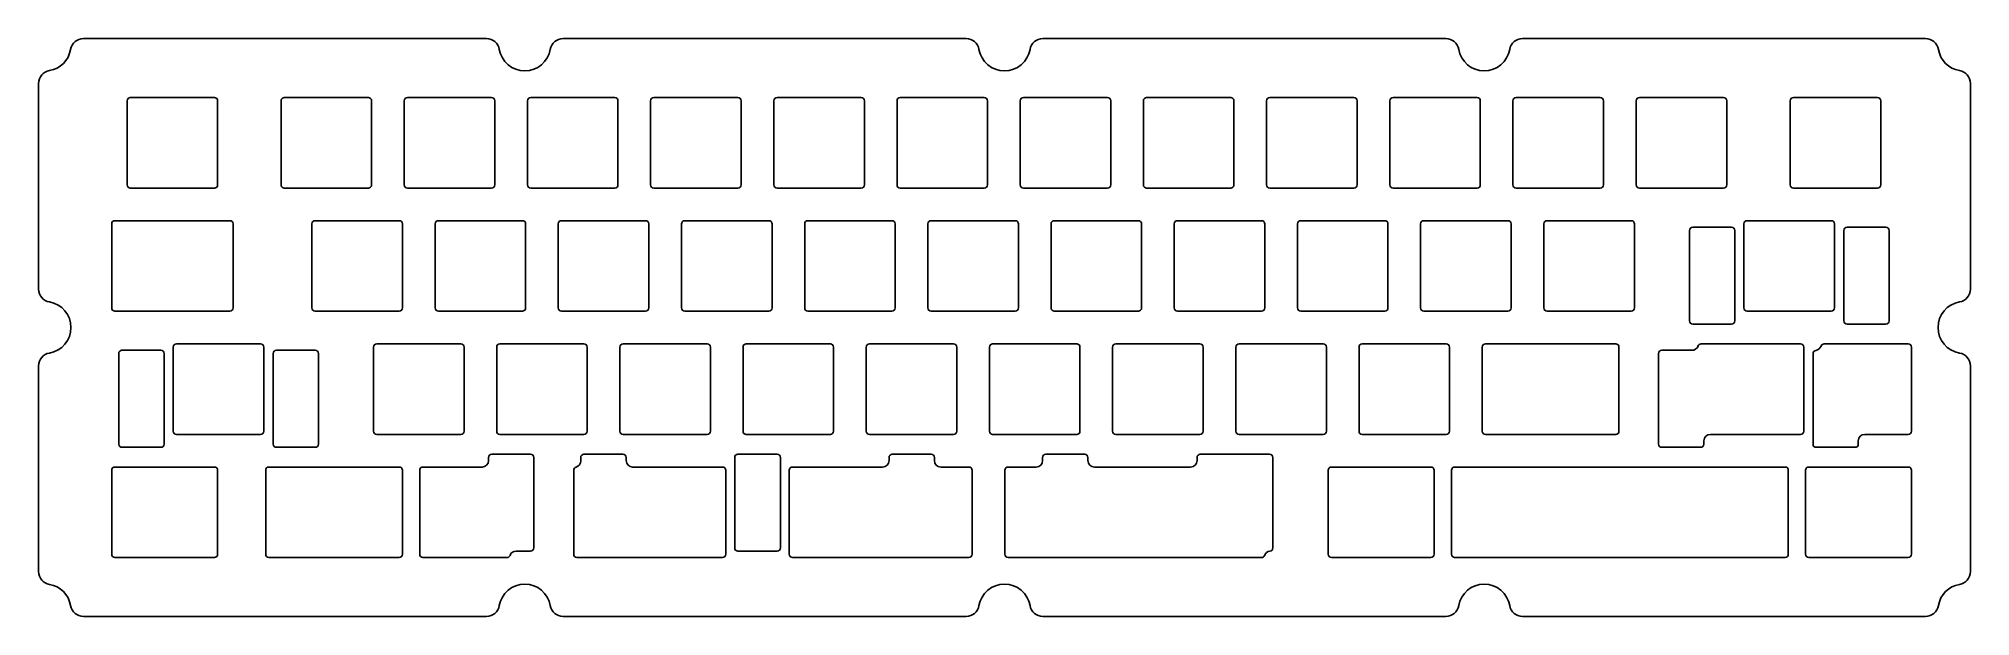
# Model space of a CAD drawing. Header units: millimetres. Extents: x -149 to 149, y -45 to 45.
import ezdxf

# ---------------------------------------------------------------- set-up
doc = ezdxf.new("R2010")
doc.units = ezdxf.units.MM
doc.layers.add('CUTOUTS', color=1, linetype='CONTINUOUS')
doc.layers.add('PERIMETER', color=5, linetype='CONTINUOUS')

msp = doc.modelspace()

# ---------------------------------------------------------------- linework, layer by layer
at = {"layer": 'CUTOUTS'}
for p, q in [((-135.68, 22.07), (-135.68, 35.07)), ((-135.18, 35.57), (-122.18, 35.57)), ((-121.68, 35.07), (-121.68, 22.07)), ((-111.87, 22.07), (-111.87, 35.07)), ((-111.37, 35.57), (-98.37, 35.57)), ((-97.87, 35.07), (-97.87, 22.07)), ((-92.82, 22.07), (-92.82, 35.07)), ((-92.32, 35.57), (-79.32, 35.57)), ((-78.82, 35.07), (-78.82, 22.07)), ((-73.77, 22.07), (-73.77, 35.07)), ((-73.27, 35.57), (-60.27, 35.57)), ((-59.77, 35.07), (-59.77, 22.07)), ((-54.72, 22.07), (-54.72, 35.07)), ((-54.22, 35.57), (-41.22, 35.57)), ((-40.72, 35.07), (-40.72, 22.07)), ((-35.67, 22.07), (-35.67, 35.07)), ((-35.17, 35.57), (-22.17, 35.57)), ((-21.67, 35.07), (-21.67, 22.07)), ((-16.62, 22.07), (-16.62, 35.07)), ((-16.12, 35.57), (-3.12, 35.57)), ((-2.62, 35.07), (-2.62, 22.07)), ((2.43, 22.07), (2.43, 35.07)), ((2.93, 35.57), (15.93, 35.57)), ((16.43, 35.07), (16.43, 22.07)), ((21.48, 22.07), (21.48, 35.07)), ((21.98, 35.57), (34.98, 35.57)), ((35.48, 35.07), (35.48, 22.07)), ((40.53, 22.07), (40.53, 35.07)), ((41.03, 35.57), (54.03, 35.57)), ((54.53, 35.07), (54.53, 22.07)), ((59.58, 22.07), (59.58, 35.07)), ((60.08, 35.57), (73.08, 35.57)), ((73.58, 35.07), (73.58, 22.07)), ((78.63, 22.07), (78.63, 35.07)), ((79.13, 35.57), (92.13, 35.57)), ((92.63, 35.07), (92.63, 22.07)), ((97.68, 22.07), (97.68, 35.07)), ((98.18, 35.57), (111.18, 35.57)), ((111.68, 35.07), (111.68, 22.07)), ((121.5, 22.07), (121.5, 35.07)), ((122, 35.57), (135, 35.57)), ((135.5, 35.07), (135.5, 22.07)), ((-122.18, 21.57), (-135.18, 21.57)), ((-98.37, 21.57), (-111.37, 21.57)), ((-79.32, 21.57), (-92.32, 21.57)), ((-60.27, 21.57), (-73.27, 21.57)), ((-41.22, 21.57), (-54.22, 21.57)), ((-22.17, 21.57), (-35.17, 21.57)), ((-3.12, 21.57), (-16.12, 21.57)), ((15.93, 21.57), (2.93, 21.57)), ((34.98, 21.57), (21.98, 21.57)), ((54.03, 21.57), (41.03, 21.57)), ((73.08, 21.57), (60.08, 21.57)), ((92.13, 21.57), (79.13, 21.57)), ((111.18, 21.57), (98.18, 21.57)), ((135, 21.57), (122, 21.57)), ((-138.06, 3.02), (-138.06, 16.02)), ((-137.56, 16.52), (-119.8, 16.52)), ((-119.3, 16.02), (-119.3, 3.02)), ((-107.1, 3.02), (-107.1, 16.02)), ((-106.6, 16.52), (-93.6, 16.52)), ((-93.1, 16.02), (-93.1, 3.02)), ((-88.05, 3.02), (-88.05, 16.02)), ((-87.55, 16.52), (-74.55, 16.52)), ((-74.05, 16.02), (-74.05, 3.02)), ((-69, 3.02), (-69, 16.02)), ((-68.5, 16.52), (-55.5, 16.52)), ((-55, 16.02), (-55, 3.02)), ((-49.95, 3.02), (-49.95, 16.02)), ((-49.45, 16.52), (-36.45, 16.52)), ((-35.95, 16.02), (-35.95, 3.02)), ((-30.9, 3.02), (-30.9, 16.02)), ((-30.4, 16.52), (-17.4, 16.52)), ((-16.9, 16.02), (-16.9, 3.02)), ((-11.85, 3.02), (-11.85, 16.02)), ((-11.35, 16.52), (1.65, 16.52)), ((2.15, 16.02), (2.15, 3.02)), ((7.2, 3.02), (7.2, 16.02)), ((7.7, 16.52), (20.7, 16.52)), ((21.2, 16.02), (21.2, 3.02)), ((26.25, 3.02), (26.25, 16.02)), ((26.75, 16.52), (39.75, 16.52)), ((40.25, 16.02), (40.25, 3.02)), ((45.3, 3.02), (45.3, 16.02)), ((45.8, 16.52), (58.8, 16.52)), ((59.3, 16.02), (59.3, 3.02)), ((64.35, 3.02), (64.35, 16.02)), ((64.85, 16.52), (77.85, 16.52)), ((78.35, 16.02), (78.35, 3.02)), ((83.4, 3.02), (83.4, 16.02)), ((83.9, 16.52), (96.9, 16.52)), ((97.4, 16.02), (97.4, 3.02)), ((105.92, 1.02), (105.92, 15.02)), ((106.42, 15.52), (112.42, 15.52)), ((112.92, 15.02), (112.92, 1.02)), ((114.35, 3.02), (114.35, 16.02)), ((114.85, 16.52), (127.85, 16.52)), ((128.35, 16.02), (128.35, 3.02)), ((129.79, 1.02), (129.79, 15.02)), ((130.29, 15.52), (136.29, 15.52)), ((136.79, 15.02), (136.79, 1.02)), ((-119.8, 2.52), (-137.56, 2.52)), ((-93.6, 2.52), (-106.6, 2.52)), ((-74.55, 2.52), (-87.55, 2.52)), ((-55.5, 2.52), (-68.5, 2.52)), ((-36.45, 2.52), (-49.45, 2.52)), ((-17.4, 2.52), (-30.4, 2.52)), ((1.65, 2.52), (-11.35, 2.52)), ((20.7, 2.52), (7.7, 2.52)), ((39.75, 2.52), (26.75, 2.52)), ((58.8, 2.52), (45.8, 2.52)), ((77.85, 2.52), (64.85, 2.52)), ((96.9, 2.52), (83.9, 2.52)), ((112.42, 0.52), (106.42, 0.52)), ((127.85, 2.52), (114.85, 2.52)), ((136.29, 0.52), (130.29, 0.52)), ((-128.03, -2.53), (-115.03, -2.53)), ((-97.08, -2.53), (-84.08, -2.53)), ((-78.03, -2.53), (-65.03, -2.53)), ((-58.98, -2.53), (-45.98, -2.53)), ((-39.93, -2.53), (-26.93, -2.53)), ((-20.88, -2.53), (-7.88, -2.53)), ((-1.83, -2.53), (11.17, -2.53)), ((17.22, -2.53), (30.22, -2.53)), ((36.27, -2.53), (49.27, -2.53)), ((55.32, -2.53), (68.32, -2.53)), ((74.37, -2.53), (94.52, -2.53)), ((107.71, -2.53), (123.09, -2.53)), ((126.76, -2.53), (139.76, -2.53)), ((-136.97, -18.03), (-136.97, -4.03)), ((-136.47, -3.53), (-130.47, -3.53)), ((-129.97, -4.03), (-129.97, -18.03)), ((-128.53, -16.03), (-128.53, -3.03)), ((-114.53, -3.03), (-114.53, -16.03)), ((-113.1, -18.03), (-113.1, -4.03)), ((-112.6, -3.53), (-106.6, -3.53)), ((-106.1, -4.03), (-106.1, -18.03)), ((-97.58, -16.03), (-97.58, -3.03)), ((-83.58, -3.03), (-83.58, -16.03)), ((-78.53, -16.03), (-78.53, -3.03)), ((-64.53, -3.03), (-64.53, -16.03)), ((-59.48, -16.03), (-59.48, -3.03)), ((-45.48, -3.03), (-45.48, -16.03)), ((-40.43, -16.03), (-40.43, -3.03)), ((-26.43, -3.03), (-26.43, -16.03)), ((-21.38, -16.03), (-21.38, -3.03)), ((-7.38, -3.03), (-7.38, -16.03)), ((-2.33, -16.03), (-2.33, -3.03)), ((11.67, -3.03), (11.67, -16.03)), ((16.72, -16.03), (16.72, -3.03)), ((30.72, -3.03), (30.72, -16.03)), ((35.77, -16.03), (35.77, -3.03)), ((49.77, -3.03), (49.77, -16.03)), ((54.82, -16.03), (54.82, -3.03)), ((68.82, -3.03), (68.82, -16.03)), ((73.87, -16.03), (73.87, -3.03)), ((95.02, -3.03), (95.02, -16.03)), ((101.15, -18.03), (101.15, -4.03)), ((101.65, -3.53), (106.3, -3.53)), ((123.59, -3.03), (123.59, -16.03)), ((125.03, -18.03), (125.03, -4.03)), ((140.26, -3.03), (140.26, -16.03)), ((-115.03, -16.53), (-128.03, -16.53)), ((-84.08, -16.53), (-97.08, -16.53)), ((-65.03, -16.53), (-78.03, -16.53)), ((-45.98, -16.53), (-58.98, -16.53)), ((-26.93, -16.53), (-39.93, -16.53)), ((-7.88, -16.53), (-20.88, -16.53)), ((11.17, -16.53), (-1.83, -16.53)), ((30.22, -16.53), (17.22, -16.53)), ((49.27, -16.53), (36.27, -16.53)), ((68.32, -16.53), (55.32, -16.53)), ((94.52, -16.53), (74.37, -16.53)), ((108.15, -17.53), (108.15, -18.03)), ((123.09, -16.53), (109.15, -16.53)), ((132.03, -17.53), (132.03, -18.03)), ((139.76, -16.53), (133.03, -16.53)), ((-130.47, -18.53), (-136.47, -18.53)), ((-106.6, -18.53), (-112.6, -18.53)), ((-79.79, -20.58), (-79.79, -20.08)), ((-79.29, -19.58), (-73.29, -19.58)), ((-72.79, -20.08), (-72.79, -34.08)), ((-65.53, -20.63), (-65.53, -20.08)), ((-65.03, -19.58), (-59, -19.58)), ((-58.5, -20.08), (-58.5, -20.58)), ((-41.72, -34.08), (-41.72, -20.08)), ((-41.22, -19.58), (-35.16, -19.58)), ((-34.66, -20.08), (-34.66, -34.08)), ((-17.85, -20.58), (-17.85, -20.08)), ((-17.35, -19.58), (-11.35, -19.58)), ((-10.85, -20.08), (-10.85, -20.58)), ((5.9, -20.58), (5.9, -20.08)), ((6.4, -19.58), (12.4, -19.58)), ((12.9, -20.08), (12.9, -20.58)), ((29.78, -20.58), (29.78, -20.08)), ((30.28, -19.58), (41, -19.58)), ((41.5, -20.08), (41.5, -34.08)), ((107.65, -18.53), (101.65, -18.53)), ((131.53, -18.53), (125.53, -18.53)), ((-138.06, -35.08), (-138.06, -22.08)), ((-137.56, -21.58), (-122.18, -21.58)), ((-121.68, -22.08), (-121.68, -35.08)), ((-114.25, -35.08), (-114.25, -22.08)), ((-113.75, -21.58), (-93.6, -21.58)), ((-93.1, -22.08), (-93.1, -35.08)), ((-90.43, -35.08), (-90.43, -22.08)), ((-89.93, -21.58), (-80.79, -21.58)), ((-66.62, -35.08), (-66.62, -22.08)), ((-57.5, -21.58), (-43.6, -21.58)), ((-43.1, -22.08), (-43.1, -35.08)), ((-33.28, -35.08), (-33.28, -22.08)), ((-32.78, -21.58), (-18.85, -21.58)), ((-9.85, -21.58), (-5.5, -21.58)), ((-5, -22.08), (-5, -35.08)), ((0.05, -35.08), (0.05, -22.08)), ((0.55, -21.58), (4.9, -21.58)), ((13.9, -21.58), (28.78, -21.58)), ((50.06, -35.08), (50.06, -22.08)), ((50.56, -21.58), (65.94, -21.58)), ((66.44, -22.08), (66.44, -35.08)), ((69.11, -35.08), (69.11, -22.08)), ((69.61, -21.58), (120.71, -21.58)), ((121.21, -22.08), (121.21, -35.08)), ((123.88, -35.08), (123.88, -22.08)), ((124.38, -21.58), (139.76, -21.58)), ((140.26, -22.08), (140.26, -35.08)), ((-122.18, -35.58), (-137.56, -35.58)), ((-93.6, -35.58), (-113.75, -35.58)), ((-76.93, -35.58), (-89.93, -35.58)), ((-73.29, -34.58), (-75.52, -34.58)), ((-43.6, -35.58), (-66.12, -35.58)), ((-35.16, -34.58), (-41.22, -34.58)), ((-5.5, -35.58), (-32.78, -35.58)), ((39.75, -35.58), (0.55, -35.58)), ((65.94, -35.58), (50.56, -35.58)), ((120.71, -35.58), (69.61, -35.58)), ((139.76, -35.58), (124.38, -35.58))]:
    msp.add_line(p, q, dxfattribs=at)
for centre, radius, start, end in [((-135.18, 35.07), 0.5, 90, 180), ((-122.18, 35.07), 0.5, 0, 90), ((-111.37, 35.07), 0.5, 90, 180), ((-98.37, 35.07), 0.5, -0.0001, 89.9999), ((-92.32, 35.07), 0.5, 90, 180), ((-79.32, 35.07), 0.5, 0, 90), ((-73.27, 35.07), 0.5, 90, 180), ((-60.27, 35.07), 0.5, -0.0001, 89.9999), ((-54.22, 35.07), 0.5, 90, 180), ((-41.22, 35.07), 0.5, 0, 90), ((-35.17, 35.07), 0.5, 90, 180), ((-22.17, 35.07), 0.5, 0, 90), ((-16.12, 35.07), 0.5, 90, 180), ((-3.12, 35.07), 0.5, -0.0001, 89.9999), ((2.93, 35.07), 0.5, 90, 180), ((15.93, 35.07), 0.5, -0.0001, 90), ((21.98, 35.07), 0.5, 90, 180), ((34.98, 35.07), 0.5, -0.0001, 90), ((41.03, 35.07), 0.5, 90, 180), ((54.03, 35.07), 0.5, -0.0001, 90), ((60.08, 35.07), 0.5, 90, 180), ((73.08, 35.07), 0.5, -0.0001, 89.9999), ((79.13, 35.07), 0.5, 90, 180), ((92.13, 35.07), 0.5, 0, 90), ((98.18, 35.07), 0.5, 90, 180), ((111.18, 35.07), 0.5, -0.0001, 89.9999), ((122, 35.07), 0.5, 90, 180), ((135, 35.07), 0.5, 0, 90), ((-135.18, 22.07), 0.5, 180, 270), ((-122.18, 22.07), 0.5, 270, 360), ((-111.37, 22.07), 0.5, 180, 270), ((-98.37, 22.07), 0.5, -89.9999, 0.0001), ((-92.32, 22.07), 0.5, 180, 270), ((-79.32, 22.07), 0.5, 270, 360), ((-73.27, 22.07), 0.5, 180, 270), ((-60.27, 22.07), 0.5, 270, 360), ((-54.22, 22.07), 0.5, 179.9999, 270), ((-41.22, 22.07), 0.5, -90, 0), ((-35.17, 22.07), 0.5, 179.9999, 270), ((-22.17, 22.07), 0.5, 270, 360), ((-16.12, 22.07), 0.5, 180, 270), ((-3.12, 22.07), 0.5, -90, 0), ((2.93, 22.07), 0.5, 179.9999, 270), ((15.93, 22.07), 0.5, -90, 0), ((21.98, 22.07), 0.5, 180, 270), ((34.98, 22.07), 0.5, 270, 360), ((41.03, 22.07), 0.5, 180, 270), ((54.03, 22.07), 0.5, -90, 0), ((60.08, 22.07), 0.5, 180, 270), ((73.08, 22.07), 0.5, -90, 0), ((79.13, 22.07), 0.5, 180, 270), ((92.13, 22.07), 0.5, 270, 360), ((98.18, 22.07), 0.5, 180, 270), ((111.18, 22.07), 0.5, 270, 360), ((122, 22.07), 0.5, 180, 270), ((135, 22.07), 0.5, -90, 0), ((-137.56, 16.02), 0.5, 90, 180), ((-119.8, 16.02), 0.5, 0, 90), ((-106.6, 16.02), 0.5, 90, 180), ((-93.6, 16.02), 0.5, 0, 90), ((-87.55, 16.02), 0.5, 90, 180), ((-74.55, 16.02), 0.5, 0, 90), ((-68.5, 16.02), 0.5, 90, 180), ((-55.5, 16.02), 0.5, -0.0001, 89.9999), ((-49.45, 16.02), 0.5, 89.9999, 180), ((-36.45, 16.02), 0.5, -0.0001, 90), ((-30.4, 16.02), 0.5, 90, 180), ((-17.4, 16.02), 0.5, 0, 90), ((-11.35, 16.02), 0.5, 90, 180), ((1.65, 16.02), 0.5, -0.0001, 90), ((7.7, 16.02), 0.5, 90, 180), ((20.7, 16.02), 0.5, -0.0001, 90), ((26.75, 16.02), 0.5, 90, 180), ((39.75, 16.02), 0.5, -0.0001, 90), ((45.8, 16.02), 0.5, 90, 180), ((58.8, 16.02), 0.5, -0.0001, 90), ((64.85, 16.02), 0.5, 90, 180), ((77.85, 16.02), 0.5, -0.0001, 89.9999), ((83.9, 16.02), 0.5, 90, 180), ((96.9, 16.02), 0.5, -0.0001, 90), ((106.42, 15.02), 0.5, 90, 180), ((112.42, 15.02), 0.5, 0, 90), ((114.85, 16.02), 0.5, 90, 180), ((127.85, 16.02), 0.5, -0.0001, 89.9999), ((130.29, 15.02), 0.5, 90, 180), ((136.29, 15.02), 0.5, 0, 90), ((-137.56, 3.02), 0.5, 180, 270), ((-119.8, 3.02), 0.5, -90, 0), ((-106.6, 3.02), 0.5, 180, 270), ((-93.6, 3.02), 0.5, -90, 0), ((-87.55, 3.02), 0.5, 180, 270), ((-74.55, 3.02), 0.5, -90, 0), ((-68.5, 3.02), 0.5, 180, 270), ((-55.5, 3.02), 0.5, -90, 0), ((-49.45, 3.02), 0.5, 180, 270), ((-36.45, 3.02), 0.5, -90, 0), ((-30.4, 3.02), 0.5, 180.0001, 270.0001), ((-17.4, 3.02), 0.5, 270, 360), ((-11.35, 3.02), 0.5, 180, 270), ((1.65, 3.02), 0.5, -90, 0), ((7.7, 3.02), 0.5, 180, 270), ((20.7, 3.02), 0.5, 270, 360), ((26.75, 3.02), 0.5, 180, 270), ((39.75, 3.02), 0.5, 270, 360), ((45.8, 3.02), 0.5, 180, 270), ((58.8, 3.02), 0.5, 270, 360), ((64.85, 3.02), 0.5, 180, 270), ((77.85, 3.02), 0.5, 270, 360), ((83.9, 3.02), 0.5, 180, 270), ((96.9, 3.02), 0.5, 270, 360), ((114.85, 3.02), 0.5, 180, 270), ((127.85, 3.02), 0.5, 270, 360), ((106.42, 1.02), 0.5, 180, 270), ((112.42, 1.02), 0.5, 270, 360), ((130.29, 1.02), 0.5, 180, 270), ((136.29, 1.02), 0.5, 270, 360), ((-128.03, -3.03), 0.5, 90, 180), ((-115.03, -3.03), 0.5, 0, 90), ((-97.08, -3.03), 0.5, 90, 180), ((-84.08, -3.03), 0.5, -0.0001, 89.9999), ((-78.03, -3.03), 0.5, 90, 180), ((-65.03, -3.03), 0.5, 0, 90), ((-58.98, -3.03), 0.5, 90, 180), ((-45.98, -3.03), 0.5, 0, 90), ((-39.93, -3.03), 0.5, 90, 180), ((-26.93, -3.03), 0.5, 0, 90), ((-20.88, -3.03), 0.5, 90, 180), ((-7.88, -3.03), 0.5, 0, 90), ((-1.83, -3.03), 0.5, 90, 180), ((11.17, -3.03), 0.5, 0, 90), ((17.22, -3.03), 0.5, 90, 180), ((30.22, -3.03), 0.5, 0, 90), ((36.27, -3.03), 0.5, 90, 180), ((49.27, -3.03), 0.5, 0, 90), ((55.32, -3.03), 0.5, 90, 180), ((68.32, -3.03), 0.5, 0, 90), ((74.37, -3.03), 0.5, 90, 180), ((94.52, -3.03), 0.5, 0, 90), ((106.3, -2.53), 1, 270, 340.5288), ((107.71, -3.03), 0.5, 90, 160.5288), ((123.09, -3.03), 0.5, 0, 90), ((125.34, -2.54), 1, 277.1835, 341.0051), ((126.76, -3.03), 0.5, 90, 161.0051), ((139.76, -3.03), 0.5, 0, 90), ((-136.47, -4.03), 0.5, 89.9999, 179.9999), ((-130.47, -4.03), 0.5, 0, 90), ((-112.6, -4.03), 0.5, 89.9999, 179.9999), ((-106.6, -4.03), 0.5, 0, 90), ((101.65, -4.03), 0.5, 90, 180), ((125.53, -4.03), 0.5, 97.1835, 180), ((-128.03, -16.03), 0.5, 180, 270), ((-115.03, -16.03), 0.5, -90, 0), ((-97.08, -16.03), 0.5, 180, 270), ((-84.08, -16.03), 0.5, -90, 0), ((-78.03, -16.03), 0.5, 180, 270), ((-65.03, -16.03), 0.5, -90, 0), ((-58.98, -16.03), 0.5, 180.0001, 270.0001), ((-45.98, -16.03), 0.5, 270, 360), ((-39.93, -16.03), 0.5, 180, 270), ((-26.93, -16.03), 0.5, -90, 0), ((-20.88, -16.03), 0.5, 180, 270), ((-7.88, -16.03), 0.5, -90, 0), ((-1.83, -16.03), 0.5, 180, 270), ((11.17, -16.03), 0.5, 270, 359.9999), ((17.22, -16.03), 0.5, 180, 270), ((30.22, -16.03), 0.5, 270, 359.9999), ((36.27, -16.03), 0.5, 180, 270), ((49.27, -16.03), 0.5, 270, 359.9999), ((55.32, -16.03), 0.5, 180, 270), ((68.32, -16.03), 0.5, 270, 359.9999), ((74.37, -16.03), 0.5, 180, 270), ((94.52, -16.03), 0.5, 270, 360), ((109.15, -17.53), 1, 90, 180), ((123.09, -16.03), 0.5, 270, 360), ((133.03, -17.53), 1, 90, 180), ((139.76, -16.03), 0.5, 270, 360), ((-136.47, -18.03), 0.5, 180, 270), ((-130.47, -18.03), 0.5, -90, 0), ((-112.6, -18.03), 0.5, 180, 270), ((-106.6, -18.03), 0.5, -90, 0), ((-80.79, -20.58), 1, -90, 0), ((-79.29, -20.08), 0.5, 90, 180), ((-73.29, -20.08), 0.5, 0, 90), ((-66.53, -20.63), 1, -74.0181, 0), ((-65.03, -20.08), 0.5, 90, 180), ((-59, -20.08), 0.5, 0, 90), ((-57.5, -20.58), 1, 180, 270), ((-41.22, -20.08), 0.5, 90.0001, 180.0001), ((-35.16, -20.08), 0.5, 0, 90), ((-18.85, -20.58), 1, -90, 0), ((-17.35, -20.08), 0.5, 90, 180), ((-11.35, -20.08), 0.5, 0, 90), ((-9.85, -20.58), 1, 180, 270), ((4.9, -20.58), 1, -90, 0), ((6.4, -20.08), 0.5, 90, 180), ((12.4, -20.08), 0.5, 0, 90), ((13.9, -20.58), 1, 180, 270), ((28.78, -20.58), 1, -90, 0), ((30.28, -20.08), 0.5, 89.9999, 179.9999), ((41, -20.08), 0.5, -0.0001, 90), ((101.65, -18.03), 0.5, 180, 270), ((107.65, -18.03), 0.5, 270, 360), ((125.53, -18.03), 0.5, 180, 270), ((131.53, -18.03), 0.5, 270, 360), ((-137.56, -22.08), 0.5, 90, 180), ((-122.18, -22.08), 0.5, 0, 90), ((-113.75, -22.08), 0.5, 90, 180), ((-93.6, -22.08), 0.5, 0, 90), ((-89.93, -22.08), 0.5, 90, 180), ((-66.12, -22.08), 0.5, 105.9819, 180), ((-43.6, -22.08), 0.5, 0, 90), ((-32.78, -22.08), 0.5, 90, 180), ((-5.5, -22.08), 0.5, 0, 90), ((0.55, -22.08), 0.5, 90, 180), ((50.56, -22.08), 0.5, 90, 180), ((65.94, -22.08), 0.5, 0, 90), ((69.61, -22.08), 0.5, 90, 180), ((120.71, -22.08), 0.5, 0, 90), ((124.38, -22.08), 0.5, 90, 180), ((139.76, -22.08), 0.5, 0, 90), ((-137.56, -35.08), 0.5, 180, 270), ((-122.18, -35.08), 0.5, -90, 0), ((-113.75, -35.08), 0.5, 180, 270), ((-93.6, -35.08), 0.5, -90, 0), ((-89.93, -35.08), 0.5, 180, 270), ((-76.93, -35.08), 0.5, 270, 340.5288), ((-75.52, -35.58), 1, 90, 160.5288), ((-73.29, -34.08), 0.5, -90, 0), ((-66.12, -35.08), 0.5, 180, 270), ((-43.6, -35.08), 0.5, 270, 360), ((-41.22, -34.08), 0.5, 180.0001, 270.0001), ((-35.16, -34.08), 0.5, -89.9999, 0.0001), ((-32.78, -35.08), 0.5, 180, 270), ((-5.5, -35.08), 0.5, -90, 0), ((0.55, -35.08), 0.5, 180, 270), ((39.75, -35.08), 0.5, 270, 340.8795), ((41.16, -35.57), 1, 96.1615, 160.8795), ((41, -34.08), 0.5, -83.8385, 0), ((50.56, -35.08), 0.5, 180, 270), ((65.94, -35.08), 0.5, 270, 360), ((69.61, -35.08), 0.5, 180, 270), ((120.71, -35.08), 0.5, 270, 360), ((124.38, -35.08), 0.5, 180, 270), ((139.76, -35.08), 0.5, 270, 360)]:
    msp.add_arc(centre, radius, start, end, dxfattribs=at)
at = {"layer": 'PERIMETER'}
for p, q in [((-80.1, 44.68), (-142.44, 44.68)), ((-5.92, 44.68), (-68.26, 44.68)), ((68.26, 44.68), (5.92, 44.68)), ((142.44, 44.68), (80.1, 44.68)), ((-149.36, 37.76), (-149.36, 5.92)), ((149.36, 5.92), (149.36, 37.76)), ((-149.36, -5.92), (-149.36, -37.76)), ((149.36, -37.76), (149.36, -5.92)), ((-142.44, -44.68), (-80.1, -44.68)), ((-68.26, -44.68), (-5.92, -44.68)), ((5.92, -44.68), (68.26, -44.68)), ((80.1, -44.68), (142.44, -44.68))]:
    msp.add_line(p, q, dxfattribs=at)
for centre, radius, start, end in [((-148.36, 43.68), 4, 279.5941, 350.4059), ((-142.44, 42.68), 2, 90, 170.4059), ((-80.1, 42.68), 2, 9.5941, 90), ((-74.18, 43.68), 4, 189.5941, 350.4059), ((-68.26, 42.68), 2, 90, 170.4059), ((-5.92, 42.68), 2, 9.5941, 90), ((0, 43.68), 4, 189.5941, 350.4059), ((5.92, 42.68), 2, 90, 170.4059), ((68.26, 42.68), 2, 9.5941, 90), ((74.18, 43.68), 4, 189.5941, 350.4059), ((80.1, 42.68), 2, 90, 170.4059), ((142.44, 42.68), 2, 9.5941, 90), ((148.36, 43.68), 4, 189.5941, 260.4059), ((-147.36, 37.76), 2, 99.5941, 180), ((147.36, 37.76), 2, 0, 80.4059), ((-147.36, 5.92), 2, 180, 260.4059), ((-148.36, 0), 4, -80.4059, 80.4059), ((148.36, 0), 4, 99.5941, 260.4059), ((147.36, 5.92), 2, 279.5941, 360), ((-147.36, -5.92), 2, 99.5941, 180), ((147.36, -5.92), 2, 0, 80.4059), ((-147.36, -37.76), 2, 180, 260.4059), ((147.36, -37.76), 2, -80.4035, 0), ((-148.36, -43.68), 4, 9.5941, 80.4059), ((-74.18, -43.68), 4, 9.5941, 170.4059), ((0, -43.68), 4, 9.5941, 170.4059), ((74.18, -43.68), 4, 9.5941, 170.4059), ((148.36, -43.68), 4, 99.5965, 170.4059), ((-142.44, -42.68), 2, 189.5941, 270), ((-80.1, -42.68), 2, 270, 350.4059), ((-68.26, -42.68), 2, 189.5941, 270), ((-5.92, -42.68), 2, 270, 350.4059), ((5.92, -42.68), 2, 189.5941, 270), ((68.26, -42.68), 2, 270, 350.4059), ((80.1, -42.68), 2, 189.5941, 270), ((142.44, -42.68), 2, 270, 350.4059)]:
    msp.add_arc(centre, radius, start, end, dxfattribs=at)

doc.saveas('drawing.dxf')
